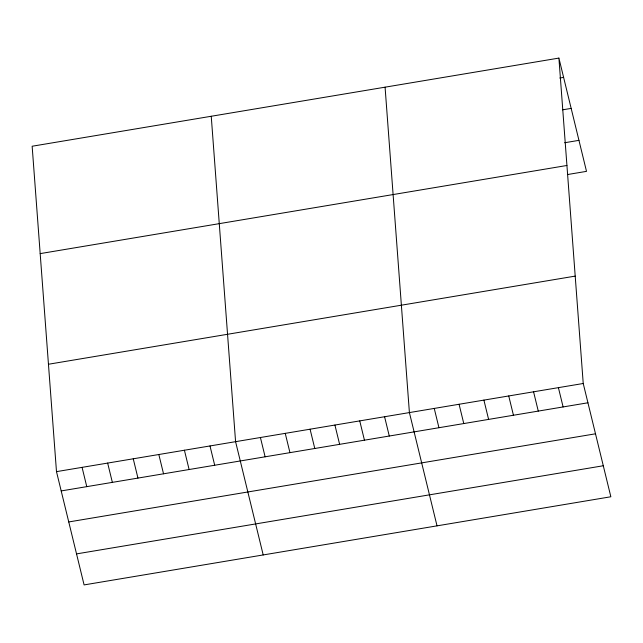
<?xml version="1.0" encoding="UTF-8"?>
<svg xmlns="http://www.w3.org/2000/svg" width="643" height="643" viewBox="0 0 643 643"><rect width="100%" height="100%" fill="white"/><g stroke="black" fill="none" stroke-linecap="round" stroke-linejoin="round"><path stroke-width="0.96" d="M558.904 58.087L32.15 146.234L56.488 471.64L84.096 584.913L610.85 496.766L583.233 383.493L558.904 58.087L586.512 171.359L567.415 174.558M559.78 78.02L563.606 77.385M562.569 109.832L571.161 108.394M564.626 142.746L578.949 140.351M40.179 253.615L566.933 165.476M48.458 364.251L575.204 276.112M56.488 471.64L583.233 383.493M61.189 490.93L587.943 402.783M68.753 521.947L595.498 433.8M76.541 553.896L603.287 465.757M558.405 387.649L563.107 406.939M533.569 391.804L538.271 411.094M508.742 395.959L513.444 415.249M483.906 400.115L488.608 419.405M459.078 404.27L463.78 423.56M434.242 408.426L438.944 427.716M437.023 525.853L409.406 412.581L385.077 87.175M384.578 416.736L389.28 436.026M359.742 420.892L364.444 440.182M334.915 425.047L339.617 444.337M310.079 429.202L314.781 448.493M285.243 433.358L289.953 452.648M260.415 437.513L265.117 456.803M263.196 554.941L235.579 441.669L211.242 116.262M209.996 445.953L214.698 465.243M184.412 450.229L189.114 469.527M158.829 454.513L163.531 473.803M133.246 458.797L137.948 478.087M107.654 463.073L112.356 482.371M82.071 467.357L86.773 486.647"/></g></svg>
